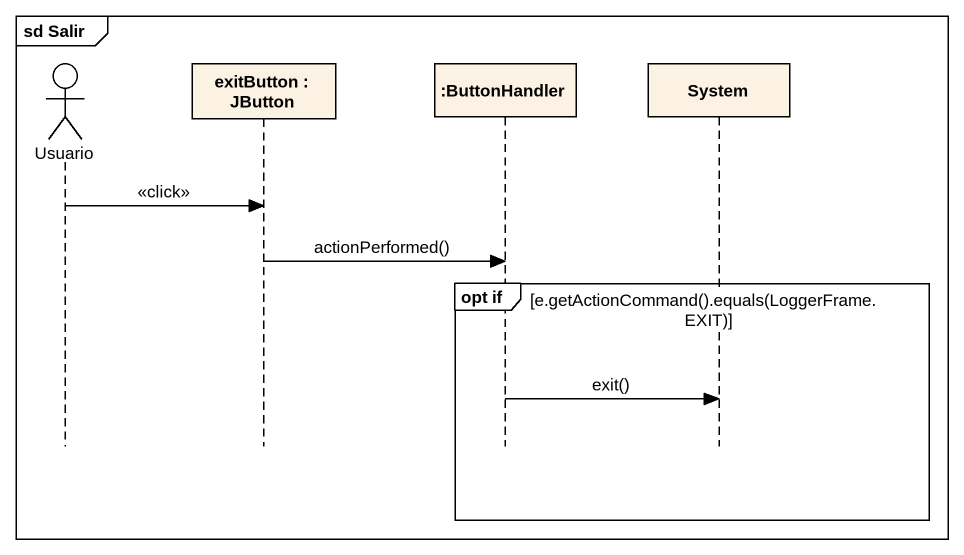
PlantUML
@startuml
mainframe sd Salir
hide footbox
actor Usuario
participant "exitButton : JButton" as exitButton
participant ":ButtonHandler" as ButtonHandler
participant System

Usuario -> exitButton : <<click>>
exitButton -> ButtonHandler : actionPerformed()
group opt if [e.getActionCommand().equals(LoggerFrame.EXIT)]
  ButtonHandler -> System : exit()
end
@enduml
